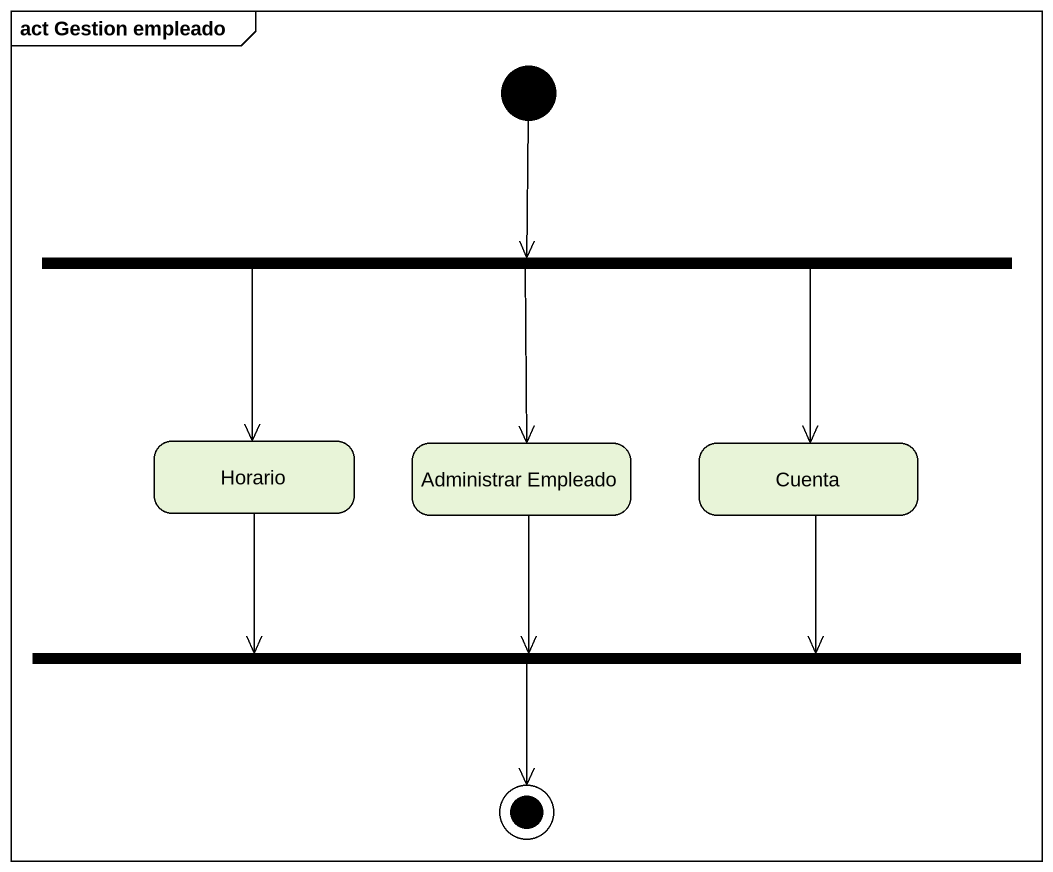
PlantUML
@startuml
mainframe act Gestion empleado
hide empty description
state fork1 <<fork>>
state Horario
state "Administrar Empleado" as Administrar_Empleado
state Cuenta
state fork2 <<join>>
[*] --> fork1
fork1 --> Horario
fork1 --> Administrar_Empleado
fork1 --> Cuenta
Horario --> fork2
Administrar_Empleado --> fork2
Cuenta --> fork2
fork2 --> [*]
@enduml
